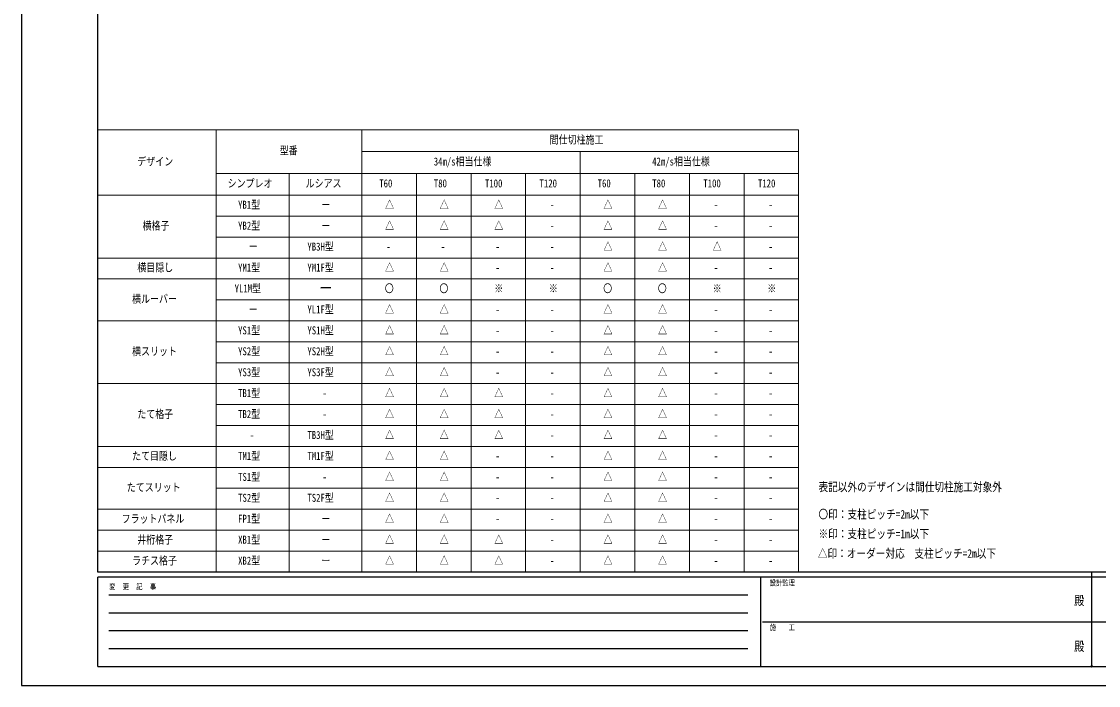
# Model space of a CAD drawing. Units: millimetres, scale not verified. Extents: x -5887 to 5887, y -4158 to 4158.
# Drawn here: x -5887 to 30, y -4158 to -511 of the extents above; entities that cross this region are included whole.
import ezdxf
from ezdxf.enums import TextEntityAlignment as Align

# ---------------------------------------------------------------- set-up
doc = ezdxf.new("R2010")
doc.units = ezdxf.units.MM
doc.header["$LTSCALE"] = 20
doc.header["$PDMODE"] = 32
doc.header["$PDSIZE"] = 10
doc.layers.add('0-1_TABLE1', color=7, linetype='Continuous', lineweight=18)
doc.layers.add('0-2_USER1', color=3, linetype='Continuous')
doc.layers.add('0-5_YKK_ZWAK', color=7, linetype='Continuous')
doc.styles.add('ＭＳ ゴシック', font='')
doc.styles.get('ＭＳ ゴシック').set_extended_font_data('MS Gothic')

msp = doc.modelspace()

# ---------------------------------------------------------------- linework, layer by layer
at = {"layer": '0-1_TABLE1'}
for p, q in [((-5466.97, -1105), (-1616.97, -1105)), ((-5466.97, -1105), (-5466.97, -3535)), ((-4816.97, -1105), (-4816.97, -3535)), ((-4016.97, -1105), (-4016.97, -3535)), ((-1616.97, -1105), (-1616.97, -3535)), ((-4016.97, -1225), (-1616.97, -1225)), ((-2816.97, -1225), (-2816.97, -3535)), ((-4816.97, -1345), (-1616.97, -1345)), ((-4416.97, -1345), (-4416.97, -3535)), ((-3716.97, -1345), (-3716.97, -3535)), ((-3416.97, -1345), (-3416.97, -3535)), ((-3116.97, -1345), (-3116.97, -3535)), ((-2516.97, -1345), (-2516.97, -3535)), ((-2216.97, -1345), (-2216.97, -3535)), ((-1916.97, -1345), (-1916.97, -3535)), ((-5466.97, -1465), (-1616.97, -1465)), ((-4816.97, -1580), (-1616.97, -1580)), ((-4816.97, -1695), (-1616.97, -1695)), ((-5466.97, -1810), (-1616.97, -1810)), ((-5466.97, -1925), (-1616.97, -1925)), ((-4816.97, -2040), (-1616.97, -2040)), ((-5466.97, -2155), (-1616.97, -2155)), ((-4816.97, -2270), (-1616.97, -2270)), ((-4816.97, -2385), (-1616.97, -2385)), ((-5466.97, -2500), (-1616.97, -2500)), ((-4816.97, -2615), (-1616.97, -2615)), ((-4816.97, -2730), (-1616.97, -2730)), ((-5466.97, -2845), (-1616.97, -2845)), ((-5466.97, -2960), (-1616.97, -2960)), ((-4816.97, -3075), (-1616.97, -3075)), ((-5466.97, -3190), (-1616.97, -3190)), ((-5466.97, -3305), (-1616.97, -3305)), ((-5466.97, -3420), (-1616.97, -3420)), ((-5466.97, -3535), (-1616.97, -3535))]:
    msp.add_line(p, q, dxfattribs=at)
at = {"layer": '0-5_YKK_ZWAK'}
for p, q in [((-5466.97, -3535), (-5466.97, 3885)), ((5453.03, -3535), (-5466.97, -3535)), ((-6.97, -3535), (-6.97, -4053)), ((-1826.97, -3563), (-5466.97, -3563)), ((-5466.97, -4053), (-5466.97, -3563)), ((-1826.97, -3563), (-1826.97, -4053)), ((-6.97, -3563), (-1826.97, -3563)), ((1813.03, -3563), (-6.97, -3563)), ((-5407.47, -3661), (-1896.97, -3661)), ((-5407.47, -3759), (-1896.97, -3759)), ((-1816.47, -3808), (-6.97, -3808)), ((-6.97, -3808), (1813.03, -3808)), ((-5407.47, -3857), (-1896.97, -3857)), ((-5407.47, -3955), (-1896.97, -3955)), ((-5466.97, -4053), (-1826.97, -4053)), ((-1826.97, -4053), (-6.97, -4053)), ((-6.97, -4053), (1813.03, -4053))]:
    msp.add_line(p, q, dxfattribs=at)
msp.add_lwpolyline([(-5887, -4158), (5887, -4158), (5887, 4158), (-5887, 4158)], close=True, dxfattribs=at)
msp.add_point((-6.97, -4053), dxfattribs=at)

# ---------------------------------------------------------------- texts
at = {"layer": '0-1_TABLE1', "style": 'ＭＳ ゴシック', "width": 0.8}
for s, height, p in [('間仕切柱施工', 43.99, (-2984.97, -1195)), ('型番', 43.99, (-4468.17, -1255)), ('デザイン', 43.99, (-5250.77, -1315)), ('34m/s相当仕様', 43.99, (-3621.77, -1315)), ('42m/s相当仕様', 43.99, (-2421.77, -1315)), ('シンプレオ', 43.99, (-4754.57, -1435)), ('ルシアス', 43.99, (-4325.77, -1435)), ('T60', 43.99, (-3921.37, -1435)), ('T80', 43.99, (-3621.37, -1435)), ('T100', 43.99, (-3340.57, -1435)), ('T120', 43.99, (-3040.57, -1435)), ('T60', 43.99, (-2721.37, -1435)), ('T80', 43.99, (-2421.37, -1435)), ('T100', 43.99, (-2140.57, -1435)), ('T120', 43.99, (-1840.57, -1435)), ('YB1型', 43.99, (-4696.97, -1552.5)), ('ー', 43.99, (-4239.37, -1552.5)), ('△', 43.99, (-3889.37, -1552.5)), ('△', 43.99, (-3589.37, -1552.5)), ('△', 43.99, (-3289.37, -1552.5)), ('-', 43.99, (-2982.97, -1552.5)), ('△', 43.99, (-2689.37, -1552.5)), ('△', 43.99, (-2389.37, -1552.5)), ('-', 43.99, (-2082.97, -1552.5)), ('-', 43.99, (-1782.97, -1552.5)), ('横格子', 43.99, (-5221.97, -1667.5)), ('YB2型', 43.99, (-4696.97, -1667.5)), ('ー', 43.99, (-4239.37, -1667.5)), ('△', 43.99, (-3889.37, -1667.5)), ('△', 43.99, (-3589.37, -1667.5)), ('△', 43.99, (-3289.37, -1667.5)), ('-', 43.99, (-2982.97, -1667.5)), ('△', 43.99, (-2689.37, -1667.5)), ('△', 43.99, (-2389.37, -1667.5)), ('-', 43.99, (-2082.97, -1667.5)), ('-', 43.99, (-1782.97, -1667.5)), ('ー', 43.99, (-4639.37, -1782.5)), ('YB3H型', 43.99, (-4316.17, -1782.5)), ('-', 43.99, (-3882.97, -1782.5)), ('-', 43.99, (-3582.97, -1782.5)), ('-', 43.99, (-3282.97, -1782.5)), ('-', 43.99, (-2982.97, -1782.5)), ('△', 43.99, (-2689.37, -1782.5)), ('△', 43.99, (-2389.37, -1782.5)), ('△', 43.99, (-2089.37, -1782.5)), ('-', 43.99, (-1782.97, -1782.5)), ('横目隠し', 43.99, (-5250.77, -1897.5)), ('YM1型', 43.99, (-4696.97, -1897.5)), ('YM1F型', 43.99, (-4316.17, -1897.5)), ('△', 43.99, (-3889.37, -1897.5)), ('△', 43.99, (-3589.37, -1897.5)), ('-', 43.99, (-3282.97, -1897.5)), ('-', 43.99, (-2982.97, -1897.5)), ('△', 43.99, (-2689.37, -1897.5)), ('△', 43.99, (-2389.37, -1897.5)), ('-', 43.99, (-2082.97, -1897.5)), ('-', 43.99, (-1782.97, -1897.5)), ('YL1M型', 43.99, (-4716.17, -2012.5)), ('〇', 43.99, (-3890.97, -2012.5)), ('〇', 43.99, (-3590.97, -2012.5)), ('〇', 43.99, (-2690.97, -2012.5)), ('〇', 43.99, (-2390.97, -2012.5)), ('横ルーバー', 43.99, (-5279.57, -2070)), ('ー', 65.98, (-4250.57, -2027.5)), ('※', 43.99, (-3289.37, -2012.5)), ('※', 43.99, (-2989.37, -2012.5)), ('※', 43.99, (-2089.37, -2012.5)), ('※', 43.99, (-1789.37, -2012.5)), ('YL1F型', 43.99, (-4316.17, -2127.5)), ('△', 43.99, (-3889.37, -2127.5)), ('△', 43.99, (-3589.37, -2127.5)), ('△', 43.99, (-2689.37, -2127.5)), ('△', 43.99, (-2389.37, -2127.5)), ('ー', 43.99, (-4639.37, -2127.5)), ('-', 43.99, (-3282.97, -2127.5)), ('-', 43.99, (-2982.97, -2127.5)), ('-', 43.99, (-2082.97, -2127.5)), ('-', 43.99, (-1782.97, -2127.5)), ('YS1型', 43.99, (-4696.97, -2242.5)), ('YS1H型', 43.99, (-4316.17, -2242.5)), ('△', 43.99, (-3889.37, -2242.5)), ('△', 43.99, (-3589.37, -2242.5)), ('△', 43.99, (-2689.37, -2242.5)), ('△', 43.99, (-2389.37, -2242.5)), ('-', 43.99, (-3282.97, -2242.5)), ('-', 43.99, (-2982.97, -2242.5)), ('-', 43.99, (-2082.97, -2242.5)), ('-', 43.99, (-1782.97, -2242.5)), ('横スリット', 43.99, (-5279.57, -2357.5)), ('YS2型', 43.99, (-4696.97, -2357.5)), ('YS2H型', 43.99, (-4316.17, -2357.5)), ('△', 43.99, (-3889.37, -2357.5)), ('△', 43.99, (-3589.37, -2357.5)), ('△', 43.99, (-2689.37, -2357.5)), ('△', 43.99, (-2389.37, -2357.5)), ('-', 43.99, (-3282.97, -2357.5)), ('-', 43.99, (-2982.97, -2357.5)), ('-', 43.99, (-2082.97, -2357.5)), ('-', 43.99, (-1782.97, -2357.5)), ('YS3型', 43.99, (-4696.97, -2472.5)), ('YS3F型', 43.99, (-4316.17, -2472.5)), ('△', 43.99, (-3889.37, -2472.5)), ('△', 43.99, (-3589.37, -2472.5)), ('△', 43.99, (-2689.37, -2472.5)), ('△', 43.99, (-2389.37, -2472.5)), ('-', 43.99, (-3282.97, -2472.5)), ('-', 43.99, (-2982.97, -2472.5)), ('-', 43.99, (-2082.97, -2472.5)), ('-', 43.99, (-1782.97, -2472.5)), ('TB1型', 43.99, (-4696.97, -2587.5)), ('△', 43.99, (-3889.37, -2587.5)), ('△', 43.99, (-3589.37, -2587.5)), ('△', 43.99, (-3289.37, -2587.5)), ('△', 43.99, (-2689.37, -2587.5)), ('△', 43.99, (-2389.37, -2587.5)), ('-', 43.99, (-4232.97, -2587.5)), ('-', 43.99, (-2982.97, -2587.5)), ('-', 43.99, (-2082.97, -2587.5)), ('-', 43.99, (-1782.97, -2587.5)), ('たて格子', 43.99, (-5250.77, -2702.5)), ('TB2型', 43.99, (-4696.97, -2702.5)), ('△', 43.99, (-3889.37, -2702.5)), ('△', 43.99, (-3589.37, -2702.5)), ('△', 43.99, (-3289.37, -2702.5)), ('△', 43.99, (-2689.37, -2702.5)), ('△', 43.99, (-2389.37, -2702.5)), ('-', 43.99, (-4232.97, -2702.5)), ('-', 43.99, (-2982.97, -2702.5)), ('-', 43.99, (-2082.97, -2702.5)), ('-', 43.99, (-1782.97, -2702.5)), ('TB3H型', 43.99, (-4316.17, -2817.5)), ('△', 43.99, (-3889.37, -2817.5)), ('△', 43.99, (-3589.37, -2817.5)), ('△', 43.99, (-3289.37, -2817.5)), ('△', 43.99, (-2689.37, -2817.5)), ('△', 43.99, (-2389.37, -2817.5)), ('-', 43.99, (-4632.97, -2817.5)), ('-', 43.99, (-2982.97, -2817.5)), ('-', 43.99, (-2082.97, -2817.5)), ('-', 43.99, (-1782.97, -2817.5)), ('たて目隠し', 43.99, (-5279.57, -2932.5)), ('TM1型', 43.99, (-4696.97, -2932.5)), ('TM1F型', 43.99, (-4316.17, -2932.5)), ('△', 43.99, (-3889.37, -2932.5)), ('△', 43.99, (-3589.37, -2932.5)), ('△', 43.99, (-2689.37, -2932.5)), ('△', 43.99, (-2389.37, -2932.5)), ('-', 43.99, (-3282.97, -2932.5)), ('-', 43.99, (-2982.97, -2932.5)), ('-', 43.99, (-2082.97, -2932.5)), ('-', 43.99, (-1782.97, -2932.5)), ('TS1型', 43.99, (-4696.97, -3047.5)), ('-', 43.99, (-4232.97, -3047.5)), ('△', 43.99, (-3889.37, -3047.5)), ('△', 43.99, (-3589.37, -3047.5)), ('-', 43.99, (-3282.97, -3047.5)), ('-', 43.99, (-2982.97, -3047.5)), ('△', 43.99, (-2689.37, -3047.5)), ('△', 43.99, (-2389.37, -3047.5)), ('-', 43.99, (-2082.97, -3047.5)), ('-', 43.99, (-1782.97, -3047.5)), ('たてスリット', 43.99, (-5308.37, -3105)), ('TS2型', 43.99, (-4696.97, -3162.5)), ('TS2F型', 43.99, (-4316.17, -3162.5)), ('△', 43.99, (-3889.37, -3162.5)), ('△', 43.99, (-3589.37, -3162.5)), ('-', 43.99, (-3282.97, -3162.5)), ('-', 43.99, (-2982.97, -3162.5)), ('△', 43.99, (-2689.37, -3162.5)), ('△', 43.99, (-2389.37, -3162.5)), ('-', 43.99, (-2082.97, -3162.5)), ('-', 43.99, (-1782.97, -3162.5)), ('フラットパネル', 43.99, (-5337.17, -3277.5)), ('FP1型', 43.99, (-4696.97, -3277.5)), ('ー', 43.99, (-4239.37, -3277.5)), ('△', 43.99, (-3889.37, -3277.5)), ('△', 43.99, (-3589.37, -3277.5)), ('-', 43.99, (-3282.97, -3277.5)), ('-', 43.99, (-2982.97, -3277.5)), ('△', 43.99, (-2689.37, -3277.5)), ('△', 43.99, (-2389.37, -3277.5)), ('-', 43.99, (-2082.97, -3277.5)), ('-', 43.99, (-1782.97, -3277.5)), ('井桁格子', 43.99, (-5250.77, -3392.5)), ('XB1型', 43.99, (-4696.97, -3392.5)), ('ー', 43.99, (-4239.37, -3392.5)), ('△', 43.99, (-3889.37, -3392.5)), ('△', 43.99, (-3589.37, -3392.5)), ('△', 43.99, (-3289.37, -3392.5)), ('-', 43.99, (-2982.97, -3392.5)), ('△', 43.99, (-2689.37, -3392.5)), ('△', 43.99, (-2389.37, -3392.5)), ('-', 43.99, (-2082.97, -3392.5)), ('-', 43.99, (-1782.97, -3392.5)), ('ラチス格子', 43.99, (-5279.57, -3507.5)), ('XB2型', 43.99, (-4696.97, -3507.5)), ('ー', 43.99, (-4239.37, -3507.5)), ('△', 43.99, (-3889.37, -3507.5)), ('△', 43.99, (-3589.37, -3507.5)), ('△', 43.99, (-3289.37, -3507.5)), ('-', 43.99, (-2982.97, -3507.5)), ('△', 43.99, (-2689.37, -3507.5)), ('△', 43.99, (-2389.37, -3507.5)), ('-', 43.99, (-2082.97, -3507.5)), ('-', 43.99, (-1782.97, -3507.5))]:
    msp.add_text(s, height=height, dxfattribs=at).set_placement(p, align=Align.BOTTOM_LEFT)
at = {"layer": '0-2_USER1', "style": 'ＭＳ ゴシック', "width": 0.8}
for s, p in [('表記以外のデザインは間仕切柱施工対象外', (-1508.01, -3105.65)), ('〇印：支柱ピッチ=2m以下', (-1508.01, -3255.65)), ('※印：支柱ピッチ=1m以下', (-1508.01, -3363.34)), ('△印：オーダー対応\u3000支柱ピッチ=2m以下', (-1511.45, -3471.04))]:
    msp.add_text(s, height=47.37, dxfattribs=at).set_placement(p, align=Align.BOTTOM_LEFT)
at = {"layer": '0-5_YKK_ZWAK', "style": 'ＭＳ ゴシック', "width": 0.8}
for s, height, p in [('変  更  記  事', 30.79, (-5405.83, -3640)), ('設計監理', 30.79, (-1775.64, -3619)), ('殿', 51.32, (-103.13, -3732.17)), ('施\u3000\u3000工', 30.79, (-1775.64, -3864)), ('殿', 51.32, (-103.13, -3984.17))]:
    msp.add_text(s, height=height, dxfattribs=at).set_placement(p, align=Align.BOTTOM_LEFT)

doc.saveas('drawing.dxf')
